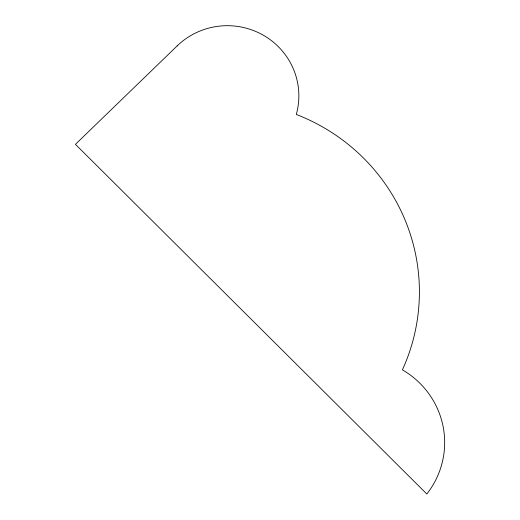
<?xml version="1.0" encoding="UTF-8"?>
<svg xmlns="http://www.w3.org/2000/svg" width="520" height="520" viewBox="0 0 520 520"><rect width="100%" height="100%" fill="white"/><g stroke="black" fill="none" stroke-linecap="round" stroke-linejoin="round"><path stroke-width="0.78" d="M177.19 45.87L75.439 144.333L426.829 494A86.028 84.416 0.9 0 0 402.409 369.837A194.207 190.573 0.9 0 0 296.296 114.465A71.474 70.135 0.9 0 0 263.536 35.34A71.474 70.135 0.9 0 0 177.19 45.87"/></g></svg>
